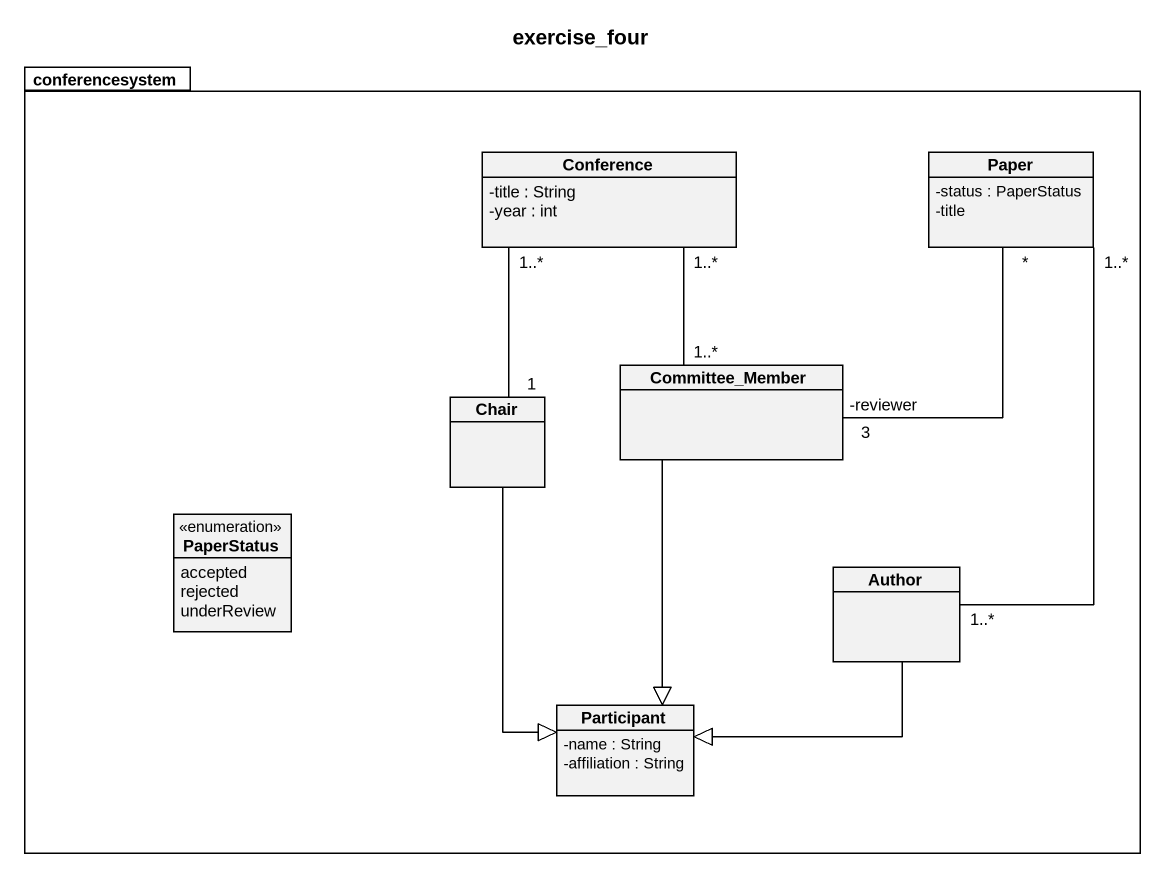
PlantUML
@startuml
title exercise_four
hide circle
hide empty members
skinparam classAttributeIconSize 0
package conferencesystem {
  class Conference {
    -title : String
    -year : int
  }
  class Paper {
    -status : PaperStatus
    -title
  }
  class Chair
  class Committee_Member
  enum PaperStatus {
    accepted
    rejected
    underReview
  }
  class Author
  class "Participant" as Participant_ {
    -name : String
    -affiliation : String
  }
}
Conference "1..*" -- "1" Chair
Conference "1..*" -- "1..*" Committee_Member
Paper "*" -- "3\n-reviewer" Committee_Member
Chair --|> Participant_
Committee_Member --|> Participant_
Author "1..*" -up- "1..*" Paper
Author -left-|> Participant_
@enduml
